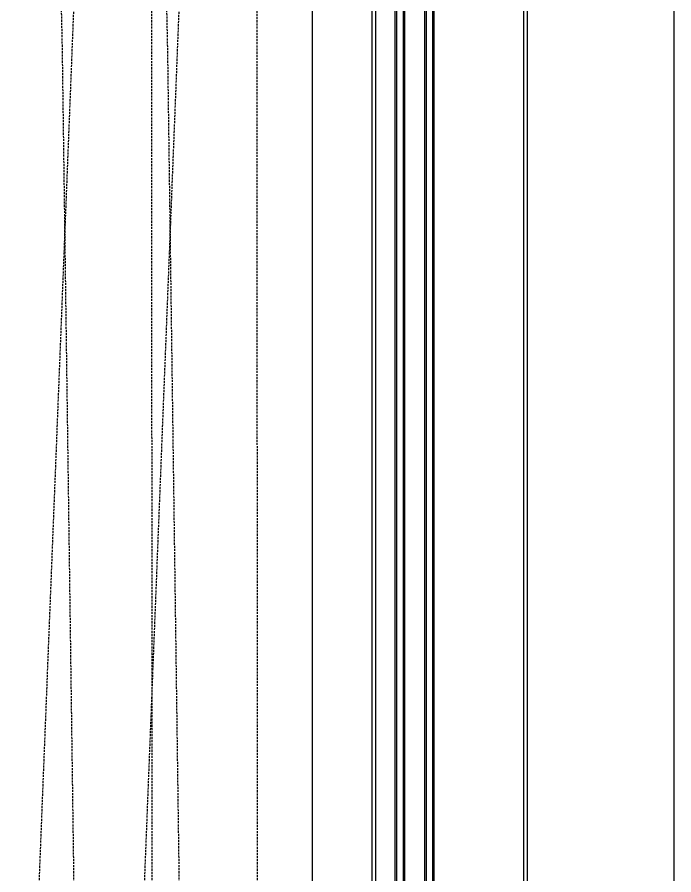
# Model space of a CAD drawing. Header units: millimetres. Extents: x 51249 to 2766742, y -599687 to -1280.
# Drawn here: x 87002 to 87401, y -120643 to -120121 of the extents above; entities that cross this region are included whole.
import ezdxf

# ---------------------------------------------------------------- set-up
doc = ezdxf.new("R2010")
doc.units = ezdxf.units.MM
doc.header["$LTSCALE"] = 10
doc.linetypes.add('DASHED', pattern=[19.05, 12.7, -6.35])
doc.linetypes.add('M-DASHED', pattern=[3.75, 2.5, -1.25])
for name, color, linetype in [('2-NORM', 3, 'Continuous'), ('2MB1', 3, 'Continuous'), ('E-立面活动家具', 22, 'DASHED'), ('IEL-Furn', 1, 'M-DASHED')]:
    doc.layers.add(name, color=color, linetype=linetype)

# ---------------------------------------------------------------- blocks, each defined once
blk = doc.blocks.new('CURTAIL SIDE ELEV')
at = {"layer": 'E-立面活动家具', "color": 251, "linetype": 'DASHED', "ltscale": 0.01}
for p, q in [((-27.65, -1573.16), (-28.26, -2576.99, 0)), ((27.52, -1692.74), (26.58, -1736.78)), ((26.58, -1736.78), (14.91, -2576.99, 0))]:
    blk.add_line(p, q, dxfattribs=at)
blk.add_lwpolyline([(-0.34, -113.25), (1.91, -528.8), (18.12, -1185.96), (18.12, -1672.75), (53.95, -2576.99)], dxfattribs=at)

msp = doc.modelspace()

# ---------------------------------------------------------------- linework, layer by layer
at = {"layer": '2-NORM', "color": 134}
for p, q in [((87181.08, -118674.51), (87181.08, -121054.51)), ((87217.38, -118674.51), (87217.38, -121086.29)), ((87219.58, -118674.51), (87219.58, -121054.51)), ((87311.78, -118674.51), (87311.78, -121054.51)), ((87401.08, -118674.51), (87401.08, -121059.51)), ((87309.58, -119050), (87309.58, -121054.51))]:
    msp.add_line(p, q, dxfattribs=at)
at = {"layer": '2MB1', "color": 8}
for p, q in [((87232.33, -119126.11), (87232.33, -121016.59)), ((87236.33, -119126.11), (87236.33, -121016.59)), ((87250.33, -119126.11), (87250.33, -121016.59)), ((87254.33, -119126.11), (87254.33, -121016.59))]:
    msp.add_line(p, q, dxfattribs=at)
at = {"layer": '2MB1'}
for points in [[(87231.33, -119126.11), (87231.33, -121015.59), (87232.33, -121016.59), (87236.33, -121016.59), (87237.33, -121015.59), (87237.33, -119126.11)], [(87249.33, -119126.11), (87249.33, -121015.59), (87250.33, -121016.59), (87254.33, -121016.59), (87255.33, -121015.59), (87255.33, -119126.11)]]:
    msp.add_lwpolyline(points, dxfattribs=at)

# ---------------------------------------------------------------- block references
at = {"layer": 'IEL-Furn', "ltscale": 100, "xscale": -1}
for p in [(87055.46, -118404.51, 0), (87119.55, -118404.51, 0)]:
    msp.add_blockref('CURTAIL SIDE ELEV', p, dxfattribs=at)

doc.saveas('drawing.dxf')
